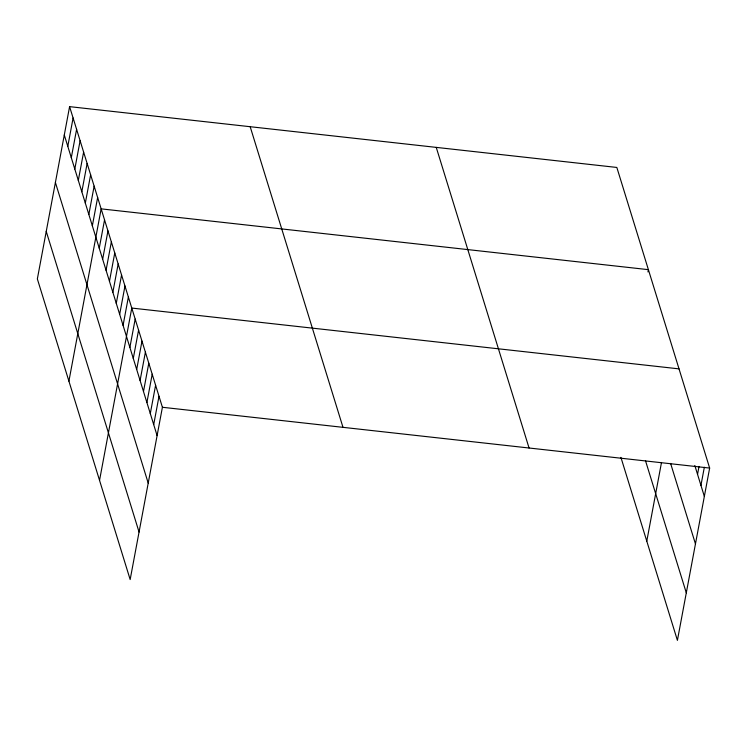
<?xml version="1.0" encoding="UTF-8"?>
<svg xmlns="http://www.w3.org/2000/svg" width="747" height="747" viewBox="0 0 747 747"><rect width="100%" height="100%" fill="white"/><g stroke="black" fill="none" stroke-linecap="round" stroke-linejoin="round"><path stroke-width="1.12" d="M69.592 106.644L37.35 278.93L130.165 579.551L162.407 407.274L69.592 106.644L616.835 167.449L709.65 468.07L677.408 640.356L620.916 457.369M67.8 146.337L73.094 117.998M71.301 157.692L76.605 129.362M74.812 169.046L80.106 140.716M78.314 180.4L83.617 152.071M81.825 191.764L87.128 163.434M85.326 203.119L90.63 174.789M88.837 214.473L94.141 186.143M92.339 225.837L97.642 197.497M68.911 381.138L101.153 208.861L648.387 269.658L647.966 271.927M99.248 248.209L104.552 219.879M102.656 259.237L107.96 230.907M106.055 270.255L111.359 241.925M109.464 281.283L114.758 252.953M112.862 292.301L118.166 263.971M116.271 303.329L121.565 274.999M119.669 314.347L124.973 286.017M123.078 325.375L128.372 297.045M99.538 480.349L131.78 308.063L679.023 368.869M129.885 347.42L135.179 319.09M133.283 358.448L138.587 330.109M136.682 369.466L141.986 341.136M140.091 380.494L145.394 352.154M143.489 391.512L148.793 363.182M146.898 402.54L152.201 374.2M150.296 413.558L155.6 385.228M153.705 424.585L159.008 396.246M646.781 541.145L661.497 462.496M697.539 474.354L699.024 466.427M700.947 485.382L704.337 467.248M162.407 407.274L709.65 468.07M694.822 465.54L704.346 496.4M670.61 463.439L695.457 543.909M645.455 460.572L686.297 592.847M436.248 147.383L529.063 448.013M250.18 126.71L342.994 427.34M64.289 134.974L157.103 435.604M55.399 182.483L148.214 483.113M46.239 231.421L139.054 532.051"/></g></svg>
